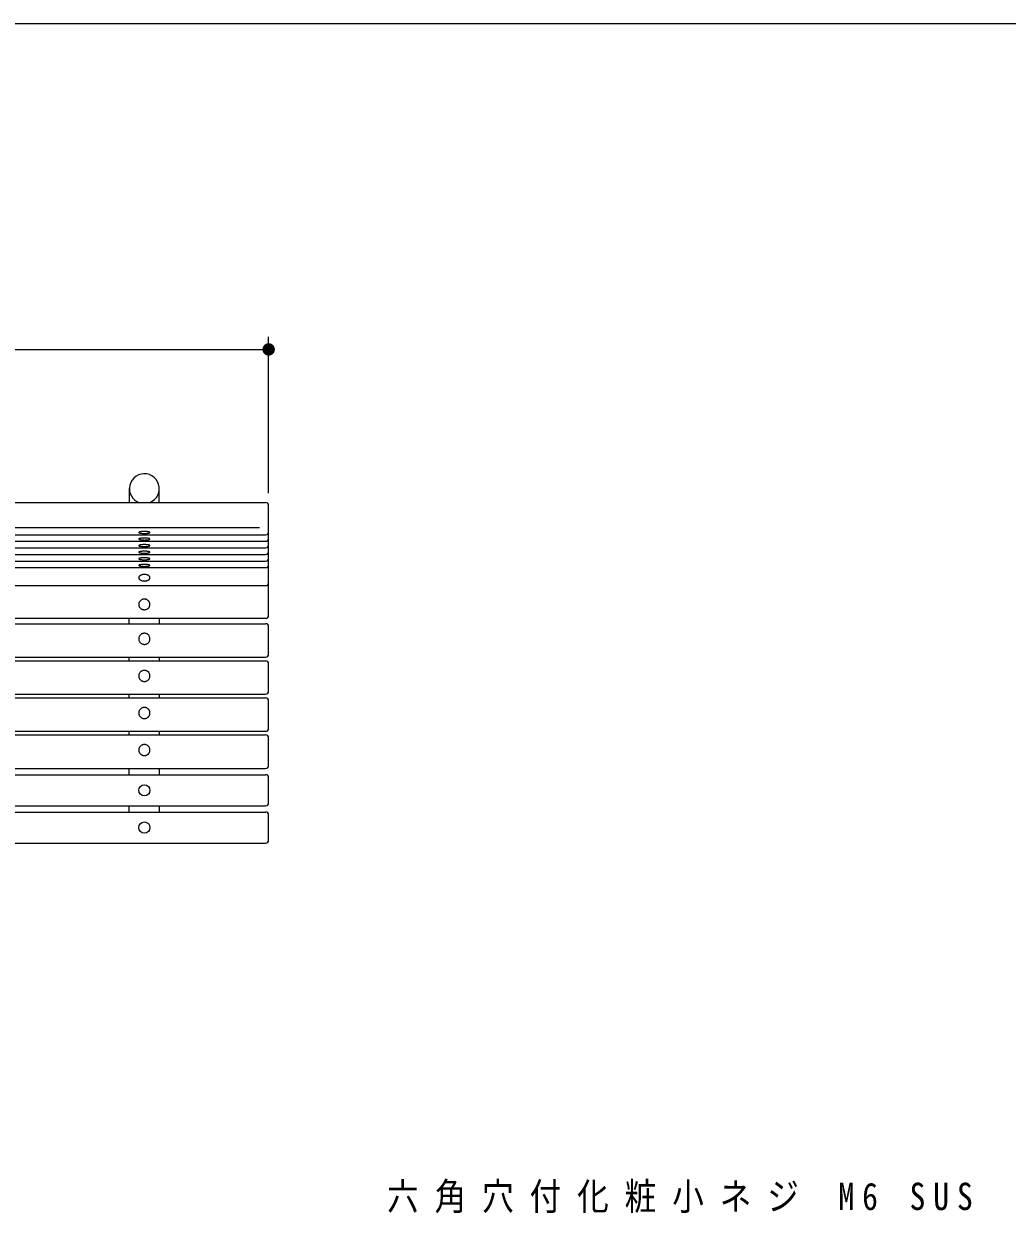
# Model space of a CAD drawing. Units: millimetres on the paper, scale 1:20. Extents: x -365 to 12, y -47 to 257.
# Drawn here: x -239.7 to -160.5, y 161.3 to 257 of the extents above; entities that cross this region are included whole.
import ezdxf

# ---------------------------------------------------------------- set-up
doc = ezdxf.new("R2010")
doc.units = ezdxf.units.MM
doc.layers.add('LY_1', color=3, linetype='Continuous', lineweight=25)
doc.layers.add('LY_2', color=7, linetype='Continuous', lineweight=13)
doc.styles.add('ＭＳ ゴシック', font='')
doc.styles.get('ＭＳ ゴシック').set_extended_font_data('MS Gothic')

# ---------------------------------------------------------------- blocks, each defined once
blk = doc.blocks.new('filled_dot')
at = {"color": 0, "linetype": 'Continuous', "lineweight": -2, "const_width": 1.25}
blk.add_lwpolyline([(-0.625, 0, 1), (0.625, 0, 1)], format="xyb", close=True, dxfattribs=at)

msp = doc.modelspace()

# ---------------------------------------------------------------- linework, layer by layer
at = {"layer": 'LY_1', "color": 7, "lineweight": 13}
for p, q in [((-219.955, 219.252), (-219.955, 231.811)), ((-309.955, 230.811), (-219.955, 230.811)), ((-309.205, 216.489), (-220.705, 216.489))]:
    msp.add_line(p, q, dxfattribs=at)
at = {"layer": 'LY_1'}
for p, q in [((-231.155, 218.502), (-231.155, 219.615)), ((-228.755, 218.502), (-228.755, 219.615)), ((-309.705, 218.502), (-220.205, 218.502)), ((-219.955, 209.436), (-219.955, 218.252)), ((-309.705, 215.91), (-220.205, 215.91)), ((-309.705, 215.381), (-220.205, 215.381)), ((-309.705, 214.851), (-220.205, 214.851)), ((-309.705, 214.322), (-220.205, 214.322)), ((-309.705, 213.792), (-220.205, 213.792)), ((-309.705, 213.263), (-220.205, 213.263)), ((-309.705, 211.814), (-220.205, 211.814)), ((-309.705, 209.186), (-220.205, 209.186)), ((-309.705, 208.753), (-220.205, 208.753)), ((-231.17, 208.753), (-231.17, 209.186)), ((-228.74, 208.753), (-228.74, 209.186)), ((-219.955, 206.316), (-219.955, 208.503)), ((-309.705, 206.066), (-220.205, 206.066)), ((-309.705, 205.77), (-220.205, 205.77)), ((-231.17, 205.77), (-231.17, 206.066)), ((-228.74, 205.77), (-228.74, 206.066)), ((-219.955, 203.334), (-219.955, 205.52)), ((-309.705, 203.084), (-220.205, 203.084)), ((-231.17, 202.788), (-231.17, 203.084)), ((-228.74, 202.788), (-228.74, 203.084)), ((-309.705, 202.788), (-220.205, 202.788)), ((-219.955, 200.351), (-219.955, 202.538)), ((-309.705, 200.101), (-220.205, 200.101)), ((-231.17, 199.805), (-231.17, 200.101)), ((-228.74, 199.805), (-228.74, 200.101)), ((-309.705, 199.805), (-220.205, 199.805)), ((-219.955, 197.368), (-219.955, 199.555)), ((-309.705, 197.118), (-220.205, 197.118)), ((-231.17, 196.603), (-231.17, 197.118)), ((-228.74, 196.603), (-228.74, 197.118)), ((-309.705, 196.603), (-220.205, 196.603)), ((-219.955, 194.353), (-219.955, 196.353)), ((-309.705, 194.103), (-220.205, 194.103)), ((-309.705, 193.603), (-220.205, 193.603)), ((-231.17, 193.603), (-231.17, 194.103)), ((-228.74, 193.603), (-228.74, 194.103)), ((-219.955, 191.353), (-219.955, 193.353)), ((-309.705, 191.103), (-220.205, 191.103))]:
    msp.add_line(p, q, dxfattribs=at)
msp.add_lwpolyline([(-229.517, 218.502), (-229.317, 218.602), (-229.14, 218.737), (-228.99, 218.903), (-228.875, 219.094), (-228.796, 219.303), (-228.758, 219.522), (-228.762, 219.745), (-228.807, 219.963), (-228.892, 220.17), (-229.013, 220.357), (-229.168, 220.518), (-229.349, 220.648), (-229.552, 220.742), (-229.769, 220.797), (-229.992, 220.81), (-230.214, 220.783), (-230.427, 220.715), (-230.623, 220.608), (-230.796, 220.468), (-230.94, 220.297), (-231.05, 220.103), (-231.122, 219.892), (-231.153, 219.671), (-231.143, 219.449), (-231.092, 219.232), (-231.001, 219.029), (-230.873, 218.845), (-230.714, 218.689), (-230.56, 218.583), (-230.392, 218.501)], dxfattribs=at)
for points in [[(-230.405, 216.09), (-230.403, 216.084), (-230.398, 216.077), (-230.389, 216.07), (-230.378, 216.063), (-230.363, 216.057), (-230.345, 216.051), (-230.323, 216.045), (-230.3, 216.039), (-230.273, 216.034), (-230.244, 216.03), (-230.213, 216.025), (-230.18, 216.022), (-230.145, 216.018), (-230.109, 216.016), (-230.071, 216.014), (-230.033, 216.012), (-229.994, 216.011), (-229.955, 216.011), (-229.916, 216.011), (-229.877, 216.012), (-229.838, 216.014), (-229.801, 216.016), (-229.765, 216.018), (-229.73, 216.022), (-229.697, 216.025), (-229.666, 216.03), (-229.637, 216.034), (-229.61, 216.039), (-229.586, 216.045), (-229.565, 216.051), (-229.547, 216.057), (-229.532, 216.063), (-229.52, 216.07), (-229.512, 216.077), (-229.506, 216.084), (-229.505, 216.09), (-229.506, 216.097), (-229.512, 216.104), (-229.52, 216.111), (-229.532, 216.118), (-229.547, 216.124), (-229.565, 216.13), (-229.586, 216.136), (-229.61, 216.142), (-229.637, 216.147), (-229.666, 216.151), (-229.697, 216.156), (-229.73, 216.159), (-229.765, 216.162), (-229.801, 216.165), (-229.838, 216.167), (-229.877, 216.169), (-229.916, 216.17), (-229.955, 216.17), (-229.994, 216.17), (-230.033, 216.169), (-230.071, 216.167), (-230.109, 216.165), (-230.145, 216.162), (-230.18, 216.159), (-230.213, 216.156), (-230.244, 216.151), (-230.273, 216.147), (-230.3, 216.142), (-230.323, 216.136), (-230.345, 216.13), (-230.363, 216.124), (-230.378, 216.118), (-230.389, 216.111), (-230.398, 216.104), (-230.403, 216.097)], [(-230.405, 215.561), (-230.403, 215.554), (-230.398, 215.547), (-230.389, 215.54), (-230.378, 215.534), (-230.363, 215.527), (-230.345, 215.521), (-230.323, 215.515), (-230.3, 215.51), (-230.273, 215.505), (-230.244, 215.5), (-230.213, 215.496), (-230.18, 215.492), (-230.145, 215.489), (-230.109, 215.486), (-230.071, 215.484), (-230.033, 215.483), (-229.994, 215.482), (-229.955, 215.482), (-229.916, 215.482), (-229.877, 215.483), (-229.838, 215.484), (-229.801, 215.486), (-229.765, 215.489), (-229.73, 215.492), (-229.697, 215.496), (-229.666, 215.5), (-229.637, 215.505), (-229.61, 215.51), (-229.586, 215.515), (-229.565, 215.521), (-229.547, 215.527), (-229.532, 215.534), (-229.52, 215.54), (-229.512, 215.547), (-229.506, 215.554), (-229.505, 215.561), (-229.506, 215.568), (-229.512, 215.575), (-229.52, 215.582), (-229.532, 215.588), (-229.547, 215.595), (-229.565, 215.601), (-229.586, 215.607), (-229.61, 215.612), (-229.637, 215.617), (-229.666, 215.622), (-229.697, 215.626), (-229.73, 215.63), (-229.765, 215.633), (-229.801, 215.636), (-229.838, 215.638), (-229.877, 215.639), (-229.916, 215.64), (-229.955, 215.64), (-229.994, 215.64), (-230.033, 215.639), (-230.071, 215.638), (-230.109, 215.636), (-230.145, 215.633), (-230.18, 215.63), (-230.213, 215.626), (-230.244, 215.622), (-230.273, 215.617), (-230.3, 215.612), (-230.323, 215.607), (-230.345, 215.601), (-230.363, 215.595), (-230.378, 215.588), (-230.389, 215.582), (-230.398, 215.575), (-230.403, 215.568)], [(-230.405, 215.032), (-230.403, 215.025), (-230.398, 215.018), (-230.389, 215.011), (-230.378, 215.004), (-230.363, 214.998), (-230.345, 214.992), (-230.323, 214.986), (-230.3, 214.98), (-230.273, 214.975), (-230.244, 214.971), (-230.213, 214.966), (-230.18, 214.963), (-230.145, 214.96), (-230.109, 214.957), (-230.071, 214.955), (-230.033, 214.953), (-229.994, 214.952), (-229.955, 214.952), (-229.916, 214.952), (-229.877, 214.953), (-229.838, 214.955), (-229.801, 214.957), (-229.765, 214.96), (-229.73, 214.963), (-229.697, 214.966), (-229.666, 214.971), (-229.637, 214.975), (-229.61, 214.98), (-229.586, 214.986), (-229.565, 214.992), (-229.547, 214.998), (-229.532, 215.004), (-229.52, 215.011), (-229.512, 215.018), (-229.506, 215.025), (-229.505, 215.032), (-229.506, 215.038), (-229.512, 215.045), (-229.52, 215.052), (-229.532, 215.059), (-229.547, 215.065), (-229.565, 215.071), (-229.586, 215.077), (-229.61, 215.083), (-229.637, 215.088), (-229.666, 215.092), (-229.697, 215.097), (-229.73, 215.1), (-229.765, 215.104), (-229.801, 215.106), (-229.838, 215.108), (-229.877, 215.11), (-229.916, 215.111), (-229.955, 215.111), (-229.994, 215.111), (-230.033, 215.11), (-230.071, 215.108), (-230.109, 215.106), (-230.145, 215.104), (-230.18, 215.1), (-230.213, 215.097), (-230.244, 215.092), (-230.273, 215.088), (-230.3, 215.083), (-230.323, 215.077), (-230.345, 215.071), (-230.363, 215.065), (-230.378, 215.059), (-230.389, 215.052), (-230.398, 215.045), (-230.403, 215.038)], [(-230.405, 214.502), (-230.403, 214.495), (-230.398, 214.488), (-230.389, 214.481), (-230.378, 214.475), (-230.363, 214.468), (-230.345, 214.462), (-230.323, 214.456), (-230.3, 214.451), (-230.273, 214.446), (-230.244, 214.441), (-230.213, 214.437), (-230.18, 214.433), (-230.145, 214.43), (-230.109, 214.427), (-230.071, 214.425), (-230.033, 214.424), (-229.994, 214.423), (-229.955, 214.423), (-229.916, 214.423), (-229.877, 214.424), (-229.838, 214.425), (-229.801, 214.427), (-229.765, 214.43), (-229.73, 214.433), (-229.697, 214.437), (-229.666, 214.441), (-229.637, 214.446), (-229.61, 214.451), (-229.586, 214.456), (-229.565, 214.462), (-229.547, 214.468), (-229.532, 214.475), (-229.52, 214.481), (-229.512, 214.488), (-229.506, 214.495), (-229.505, 214.502), (-229.506, 214.509), (-229.512, 214.516), (-229.52, 214.523), (-229.532, 214.529), (-229.547, 214.536), (-229.565, 214.542), (-229.586, 214.548), (-229.61, 214.553), (-229.637, 214.558), (-229.666, 214.563), (-229.697, 214.567), (-229.73, 214.571), (-229.765, 214.574), (-229.801, 214.577), (-229.838, 214.579), (-229.877, 214.58), (-229.916, 214.581), (-229.955, 214.581), (-229.994, 214.581), (-230.033, 214.58), (-230.071, 214.579), (-230.109, 214.577), (-230.145, 214.574), (-230.18, 214.571), (-230.213, 214.567), (-230.244, 214.563), (-230.273, 214.558), (-230.3, 214.553), (-230.323, 214.548), (-230.345, 214.542), (-230.363, 214.536), (-230.378, 214.529), (-230.389, 214.523), (-230.398, 214.516), (-230.403, 214.509)], [(-230.405, 213.973), (-230.403, 213.966), (-230.398, 213.959), (-230.389, 213.952), (-230.378, 213.945), (-230.363, 213.939), (-230.345, 213.933), (-230.323, 213.927), (-230.3, 213.921), (-230.273, 213.916), (-230.244, 213.912), (-230.213, 213.907), (-230.18, 213.904), (-230.145, 213.901), (-230.109, 213.898), (-230.071, 213.896), (-230.033, 213.894), (-229.994, 213.893), (-229.955, 213.893), (-229.916, 213.893), (-229.877, 213.894), (-229.838, 213.896), (-229.801, 213.898), (-229.765, 213.901), (-229.73, 213.904), (-229.697, 213.907), (-229.666, 213.912), (-229.637, 213.916), (-229.61, 213.921), (-229.586, 213.927), (-229.565, 213.933), (-229.547, 213.939), (-229.532, 213.945), (-229.52, 213.952), (-229.512, 213.959), (-229.506, 213.966), (-229.505, 213.973), (-229.506, 213.979), (-229.512, 213.986), (-229.52, 213.993), (-229.532, 214), (-229.547, 214.006), (-229.565, 214.012), (-229.586, 214.018), (-229.61, 214.024), (-229.637, 214.029), (-229.666, 214.033), (-229.697, 214.038), (-229.73, 214.041), (-229.765, 214.044), (-229.801, 214.047), (-229.838, 214.049), (-229.877, 214.051), (-229.916, 214.052), (-229.955, 214.052), (-229.994, 214.052), (-230.033, 214.051), (-230.071, 214.049), (-230.109, 214.047), (-230.145, 214.044), (-230.18, 214.041), (-230.213, 214.038), (-230.244, 214.033), (-230.273, 214.029), (-230.3, 214.024), (-230.323, 214.018), (-230.345, 214.012), (-230.363, 214.006), (-230.378, 214), (-230.389, 213.993), (-230.398, 213.986), (-230.403, 213.979)], [(-230.405, 213.443), (-230.403, 213.436), (-230.398, 213.429), (-230.389, 213.422), (-230.378, 213.416), (-230.363, 213.409), (-230.345, 213.403), (-230.323, 213.397), (-230.3, 213.392), (-230.273, 213.387), (-230.244, 213.382), (-230.213, 213.378), (-230.18, 213.374), (-230.145, 213.371), (-230.109, 213.368), (-230.071, 213.366), (-230.033, 213.365), (-229.994, 213.364), (-229.955, 213.364), (-229.916, 213.364), (-229.877, 213.365), (-229.838, 213.366), (-229.801, 213.368), (-229.765, 213.371), (-229.73, 213.374), (-229.697, 213.378), (-229.666, 213.382), (-229.637, 213.387), (-229.61, 213.392), (-229.586, 213.397), (-229.565, 213.403), (-229.547, 213.409), (-229.532, 213.416), (-229.52, 213.422), (-229.512, 213.429), (-229.506, 213.436), (-229.505, 213.443), (-229.506, 213.45), (-229.512, 213.457), (-229.52, 213.464), (-229.532, 213.47), (-229.547, 213.477), (-229.565, 213.483), (-229.586, 213.489), (-229.61, 213.494), (-229.637, 213.499), (-229.666, 213.504), (-229.697, 213.508), (-229.73, 213.512), (-229.765, 213.515), (-229.801, 213.518), (-229.838, 213.52), (-229.877, 213.521), (-229.916, 213.522), (-229.955, 213.522), (-229.994, 213.522), (-230.033, 213.521), (-230.071, 213.52), (-230.109, 213.518), (-230.145, 213.515), (-230.18, 213.512), (-230.213, 213.508), (-230.244, 213.504), (-230.273, 213.499), (-230.3, 213.494), (-230.323, 213.489), (-230.345, 213.483), (-230.363, 213.477), (-230.378, 213.47), (-230.389, 213.464), (-230.398, 213.457), (-230.403, 213.45)], [(-230.405, 212.45), (-230.403, 212.427), (-230.398, 212.404), (-230.389, 212.381), (-230.378, 212.359), (-230.363, 212.338), (-230.345, 212.318), (-230.323, 212.298), (-230.3, 212.28), (-230.273, 212.263), (-230.244, 212.247), (-230.213, 212.233), (-230.18, 212.221), (-230.145, 212.21), (-230.109, 212.201), (-230.071, 212.194), (-230.033, 212.189), (-229.994, 212.186), (-229.955, 212.185), (-229.916, 212.186), (-229.877, 212.189), (-229.838, 212.194), (-229.801, 212.201), (-229.765, 212.21), (-229.73, 212.221), (-229.697, 212.233), (-229.666, 212.247), (-229.637, 212.263), (-229.61, 212.28), (-229.586, 212.298), (-229.565, 212.318), (-229.547, 212.338), (-229.532, 212.359), (-229.52, 212.381), (-229.512, 212.404), (-229.506, 212.427), (-229.505, 212.45), (-229.506, 212.473), (-229.512, 212.496), (-229.52, 212.518), (-229.532, 212.54), (-229.547, 212.562), (-229.565, 212.582), (-229.586, 212.602), (-229.61, 212.62), (-229.637, 212.637), (-229.666, 212.652), (-229.697, 212.667), (-229.73, 212.679), (-229.765, 212.69), (-229.801, 212.698), (-229.838, 212.705), (-229.877, 212.71), (-229.916, 212.713), (-229.955, 212.714), (-229.994, 212.713), (-230.033, 212.71), (-230.071, 212.705), (-230.109, 212.698), (-230.145, 212.69), (-230.18, 212.679), (-230.213, 212.667), (-230.244, 212.652), (-230.273, 212.637), (-230.3, 212.62), (-230.323, 212.602), (-230.345, 212.582), (-230.363, 212.562), (-230.378, 212.54), (-230.389, 212.518), (-230.398, 212.496), (-230.403, 212.473)], [(-230.405, 210.301), (-230.403, 210.263), (-230.398, 210.227), (-230.389, 210.19), (-230.378, 210.155), (-230.363, 210.121), (-230.345, 210.088), (-230.323, 210.056), (-230.3, 210.027), (-230.273, 210), (-230.244, 209.975), (-230.213, 209.952), (-230.18, 209.932), (-230.145, 209.915), (-230.109, 209.901), (-230.071, 209.89), (-230.033, 209.881), (-229.994, 209.877), (-229.955, 209.875), (-229.916, 209.877), (-229.877, 209.881), (-229.838, 209.89), (-229.801, 209.901), (-229.765, 209.915), (-229.73, 209.932), (-229.697, 209.952), (-229.666, 209.975), (-229.637, 210), (-229.61, 210.027), (-229.586, 210.056), (-229.565, 210.088), (-229.547, 210.121), (-229.532, 210.155), (-229.52, 210.19), (-229.512, 210.227), (-229.506, 210.263), (-229.505, 210.301), (-229.506, 210.338), (-229.512, 210.374), (-229.52, 210.411), (-229.532, 210.446), (-229.547, 210.48), (-229.565, 210.513), (-229.586, 210.545), (-229.61, 210.574), (-229.637, 210.601), (-229.666, 210.626), (-229.697, 210.649), (-229.73, 210.669), (-229.765, 210.686), (-229.801, 210.7), (-229.838, 210.712), (-229.877, 210.72), (-229.916, 210.724), (-229.955, 210.726), (-229.994, 210.724), (-230.033, 210.72), (-230.071, 210.712), (-230.109, 210.7), (-230.145, 210.686), (-230.18, 210.669), (-230.213, 210.649), (-230.244, 210.626), (-230.273, 210.601), (-230.3, 210.574), (-230.323, 210.545), (-230.345, 210.513), (-230.363, 210.48), (-230.378, 210.446), (-230.389, 210.411), (-230.398, 210.374), (-230.403, 210.338)], [(-230.405, 207.535), (-230.403, 207.496), (-230.398, 207.458), (-230.389, 207.42), (-230.378, 207.382), (-230.363, 207.346), (-230.345, 207.312), (-230.323, 207.279), (-230.3, 207.248), (-230.273, 207.219), (-230.244, 207.193), (-230.213, 207.169), (-230.18, 207.148), (-230.145, 207.13), (-230.109, 207.115), (-230.071, 207.103), (-230.033, 207.095), (-229.994, 207.09), (-229.955, 207.088), (-229.916, 207.09), (-229.877, 207.095), (-229.838, 207.103), (-229.801, 207.115), (-229.765, 207.13), (-229.73, 207.148), (-229.697, 207.169), (-229.666, 207.193), (-229.637, 207.219), (-229.61, 207.248), (-229.586, 207.279), (-229.565, 207.312), (-229.547, 207.346), (-229.532, 207.382), (-229.52, 207.42), (-229.512, 207.458), (-229.506, 207.496), (-229.505, 207.535), (-229.506, 207.574), (-229.512, 207.613), (-229.52, 207.651), (-229.532, 207.689), (-229.547, 207.725), (-229.565, 207.759), (-229.586, 207.792), (-229.61, 207.823), (-229.637, 207.852), (-229.666, 207.878), (-229.697, 207.902), (-229.73, 207.923), (-229.765, 207.941), (-229.801, 207.956), (-229.838, 207.968), (-229.877, 207.976), (-229.916, 207.981), (-229.955, 207.983), (-229.994, 207.981), (-230.033, 207.976), (-230.071, 207.968), (-230.109, 207.956), (-230.145, 207.941), (-230.18, 207.923), (-230.213, 207.902), (-230.244, 207.878), (-230.273, 207.852), (-230.3, 207.823), (-230.323, 207.792), (-230.345, 207.759), (-230.363, 207.725), (-230.378, 207.689), (-230.389, 207.651), (-230.398, 207.613), (-230.403, 207.574)], [(-230.405, 204.553), (-230.403, 204.514), (-230.398, 204.475), (-230.389, 204.437), (-230.378, 204.4), (-230.363, 204.364), (-230.345, 204.329), (-230.323, 204.296), (-230.3, 204.265), (-230.273, 204.236), (-230.244, 204.21), (-230.213, 204.186), (-230.18, 204.165), (-230.145, 204.147), (-230.109, 204.132), (-230.071, 204.121), (-230.033, 204.112), (-229.994, 204.107), (-229.955, 204.105), (-229.916, 204.107), (-229.877, 204.112), (-229.838, 204.121), (-229.801, 204.132), (-229.765, 204.147), (-229.73, 204.165), (-229.697, 204.186), (-229.666, 204.21), (-229.637, 204.236), (-229.61, 204.265), (-229.586, 204.296), (-229.565, 204.329), (-229.547, 204.364), (-229.532, 204.4), (-229.52, 204.437), (-229.512, 204.475), (-229.506, 204.514), (-229.505, 204.553), (-229.506, 204.592), (-229.512, 204.631), (-229.52, 204.669), (-229.532, 204.706), (-229.547, 204.742), (-229.565, 204.777), (-229.586, 204.809), (-229.61, 204.84), (-229.637, 204.869), (-229.666, 204.896), (-229.697, 204.919), (-229.73, 204.94), (-229.765, 204.958), (-229.801, 204.973), (-229.838, 204.985), (-229.877, 204.993), (-229.916, 204.999), (-229.955, 205), (-229.994, 204.999), (-230.033, 204.993), (-230.071, 204.985), (-230.109, 204.973), (-230.145, 204.958), (-230.18, 204.94), (-230.213, 204.919), (-230.244, 204.896), (-230.273, 204.869), (-230.3, 204.84), (-230.323, 204.809), (-230.345, 204.777), (-230.363, 204.742), (-230.378, 204.706), (-230.389, 204.669), (-230.398, 204.631), (-230.403, 204.592)], [(-230.405, 201.57), (-230.403, 201.531), (-230.398, 201.493), (-230.389, 201.454), (-230.378, 201.417), (-230.363, 201.381), (-230.345, 201.347), (-230.323, 201.314), (-230.3, 201.283), (-230.273, 201.254), (-230.244, 201.228), (-230.213, 201.204), (-230.18, 201.183), (-230.145, 201.165), (-230.109, 201.15), (-230.071, 201.138), (-230.033, 201.13), (-229.994, 201.125), (-229.955, 201.123), (-229.916, 201.125), (-229.877, 201.13), (-229.838, 201.138), (-229.801, 201.15), (-229.765, 201.165), (-229.73, 201.183), (-229.697, 201.204), (-229.666, 201.228), (-229.637, 201.254), (-229.61, 201.283), (-229.586, 201.314), (-229.565, 201.347), (-229.547, 201.381), (-229.532, 201.417), (-229.52, 201.454), (-229.512, 201.493), (-229.506, 201.531), (-229.505, 201.57), (-229.506, 201.609), (-229.512, 201.648), (-229.52, 201.686), (-229.532, 201.723), (-229.547, 201.759), (-229.565, 201.794), (-229.586, 201.827), (-229.61, 201.858), (-229.637, 201.887), (-229.666, 201.913), (-229.697, 201.937), (-229.73, 201.958), (-229.765, 201.976), (-229.801, 201.991), (-229.838, 202.002), (-229.877, 202.011), (-229.916, 202.016), (-229.955, 202.018), (-229.994, 202.016), (-230.033, 202.011), (-230.071, 202.002), (-230.109, 201.991), (-230.145, 201.976), (-230.18, 201.958), (-230.213, 201.937), (-230.244, 201.913), (-230.273, 201.887), (-230.3, 201.858), (-230.323, 201.827), (-230.345, 201.794), (-230.363, 201.759), (-230.378, 201.723), (-230.389, 201.686), (-230.398, 201.648), (-230.403, 201.609)], [(-230.405, 198.588), (-230.403, 198.549), (-230.398, 198.51), (-230.389, 198.472), (-230.378, 198.435), (-230.363, 198.398), (-230.345, 198.364), (-230.323, 198.331), (-230.3, 198.3), (-230.273, 198.271), (-230.244, 198.245), (-230.213, 198.221), (-230.18, 198.2), (-230.145, 198.182), (-230.109, 198.167), (-230.071, 198.155), (-230.033, 198.147), (-229.994, 198.142), (-229.955, 198.14), (-229.916, 198.142), (-229.877, 198.147), (-229.838, 198.155), (-229.801, 198.167), (-229.765, 198.182), (-229.73, 198.2), (-229.697, 198.221), (-229.666, 198.245), (-229.637, 198.271), (-229.61, 198.3), (-229.586, 198.331), (-229.565, 198.364), (-229.547, 198.398), (-229.532, 198.435), (-229.52, 198.472), (-229.512, 198.51), (-229.506, 198.549), (-229.505, 198.588), (-229.506, 198.627), (-229.512, 198.665), (-229.52, 198.703), (-229.532, 198.741), (-229.547, 198.777), (-229.565, 198.811), (-229.586, 198.844), (-229.61, 198.875), (-229.637, 198.904), (-229.666, 198.93), (-229.697, 198.954), (-229.73, 198.975), (-229.765, 198.993), (-229.801, 199.008), (-229.838, 199.02), (-229.877, 199.028), (-229.916, 199.033), (-229.955, 199.035), (-229.994, 199.033), (-230.033, 199.028), (-230.071, 199.02), (-230.109, 199.008), (-230.145, 198.993), (-230.18, 198.975), (-230.213, 198.954), (-230.244, 198.93), (-230.273, 198.904), (-230.3, 198.875), (-230.323, 198.844), (-230.345, 198.811), (-230.363, 198.777), (-230.378, 198.741), (-230.389, 198.703), (-230.398, 198.665), (-230.403, 198.627)]]:
    msp.add_lwpolyline(points, close=True, dxfattribs=at)
for centre in [(-229.955, 195.353), (-229.955, 192.353)]:
    msp.add_circle(centre, 0.45, dxfattribs=at)
for centre, start, end in [((-220.205, 218.252), 0.00001, 90), ((-220.205, 216.16), 269.99998, 0.00001), ((-220.205, 215.631), 269.99998, 0.00001), ((-220.205, 215.101), 269.99998, 0.00001), ((-220.205, 214.572), 269.99998, 0.00001), ((-220.205, 214.042), 269.99998, 0.00001), ((-220.205, 213.513), 269.99998, 0.00001), ((-220.205, 212.064), 269.99998, 0.00001), ((-220.205, 209.436), 269.99998, 0.00001), ((-220.205, 208.503), 0.00001, 90), ((-220.205, 206.316), 269.99998, 0.00001), ((-220.205, 205.52), 0.00001, 90), ((-220.205, 203.334), 269.99998, 0.00001), ((-220.205, 202.538), 0.00001, 90), ((-220.205, 200.351), 269.99998, 0.00001), ((-220.205, 199.555), 0.00001, 90), ((-220.205, 197.368), 269.99998, 0.00001), ((-220.205, 196.353), 0.00001, 90), ((-220.205, 194.353), 269.99998, 0.00001), ((-220.205, 193.353), 0.00001, 90), ((-220.205, 191.353), 269.99998, 0.00001)]:
    msp.add_arc(centre, 0.25, start, end, dxfattribs=at)
at = {"layer": 'LY_2', "color": 20, "lineweight": 25}
msp.add_line((0, 257), (-365, 257), dxfattribs=at)

# ---------------------------------------------------------------- block references
at = {"layer": 'LY_1', "color": 7, "lineweight": 13, "xscale": 0.4, "yscale": 0.4, "rotation": 180}
msp.add_blockref('filled_dot', (-219.955, 230.811), dxfattribs=at)

# ---------------------------------------------------------------- texts
at = {"layer": 'LY_1', "color": 7, "insert": (-210.433, 162.566), "char_height": 2.199, "attachment_point": 4, "style": 'ＭＳ ゴシック'}
msp.add_mtext('\\T1.5;\\W0.85;六角穴付化粧小ネジ\\~M6\\~SUS', dxfattribs=at)

doc.saveas('drawing.dxf')
